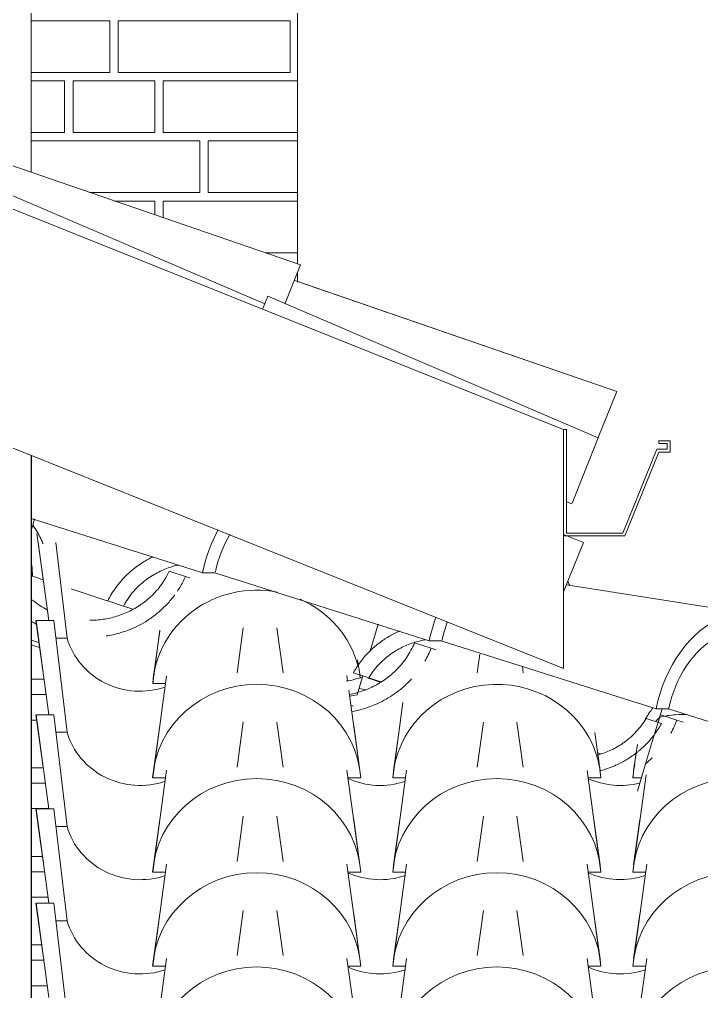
# Model space of a CAD drawing. Header units: millimetres. Extents: x -23755 to 62003, y -3000 to 6760.
# Drawn here: x 42243 to 43012, y 3653 to 4748 of the extents above; entities that cross this region are included whole.
import ezdxf

# ---------------------------------------------------------------- set-up
doc = ezdxf.new("R2010")
doc.units = ezdxf.units.MM
for name, color, linetype, lineweight in [('A-GENM', 13, 'Continuous', 9), ('A-GLAZ-CURT', 52, 'Continuous', 9), ('A-GLAZ-CWMG', 51, 'Continuous', 9), ('A-ROOF-OTLN', 132, 'Continuous', 9), ('A-WALL', 113, 'Continuous', 25)]:
    doc.layers.add(name, color=color, linetype=linetype, lineweight=lineweight)

# ---------------------------------------------------------------- blocks, each defined once
blk = doc.blocks.new('Rectangular Mullion - Caibro-4229768-FACHADA FRONTAL')
at = {"layer": 'A-GLAZ-CWMG'}
for q in [(7844.6, 4167.7), (7844.6, 4103.1)]:
    blk.add_line((7866.9, 4158.8), q, dxfattribs=at)
blk = doc.blocks.new('Rectangular Mullion - Ripa-3920013-FACHADA FRONTAL')
at = {"layer": 'A-GLAZ-CWMG'}
blk.add_line((7244.6, 4048.7), (7253.4, 4046), dxfattribs=at)
blk = doc.blocks.new('Rectangular Mullion - Ripa-3576559-FACHADA FRONTAL')
at = {"layer": 'A-GLAZ-CWMG'}
for p, q in [((7256.4, 3705.4), (7244.6, 3705.4)), ((7258.8, 3688.1), (7244.6, 3688.1)), ((7262.7, 3659.4), (7244.6, 3659.4))]:
    blk.add_line(p, q, dxfattribs=at)
blk = doc.blocks.new('Rectangular Mullion - Ripa-3576560-FACHADA FRONTAL')
at = {"layer": 'A-GLAZ-CWMG'}
for p, q in [((7257.2, 3805.2), (7244.6, 3805.2)), ((7259.6, 3787.9), (7244.6, 3787.9)), ((7263.5, 3759.2), (7244.6, 3759.2))]:
    blk.add_line(p, q, dxfattribs=at)
blk = doc.blocks.new('Rectangular Mullion - Ripa-3576561-FACHADA FRONTAL')
at = {"layer": 'A-GLAZ-CWMG'}
for p, q in [((7258.1, 3905), (7244.6, 3905)), ((7260.5, 3887.7), (7244.6, 3887.7)), ((7264.4, 3859), (7244.6, 3859))]:
    blk.add_line(p, q, dxfattribs=at)
blk = doc.blocks.new('Rectangular Mullion - Ripa-3576562-FACHADA FRONTAL')
at = {"layer": 'A-GLAZ-CWMG'}
for p, q in [((7259, 4004.8), (7244.6, 4004.8)), ((7261.3, 3987.5), (7244.6, 3987.5)), ((7250.9, 3958.8), (7244.6, 3958.8))]:
    blk.add_line(p, q, dxfattribs=at)
blk = doc.blocks.new('Rectangular Mullion - Caibro-4037531-FACHADA FRONTAL')
at = {"layer": 'A-GLAZ-CWMG'}
blk.add_line((7244.6, 4043.5), (7254.2, 4040.6), dxfattribs=at)
blk = doc.blocks.new('CRT_MGN_COZ_Fogão a lenha completo - CRT_MGN_COZ_Fogão a lenha completo-4049417-FACHADA FRONTAL')
at = {"layer": 'A-GENM'}
h = blk.add_hatch(dxfattribs=at)
h.set_pattern_fill('FP_46', color=256, style=0, pattern_type=2)
h.set_pattern_definition([(180, (7394.62, 3604.53), (3e-14, 270.937), [193.675, -9.525]), (180, (7394.62, 3662.73), (3e-14, 270.937), [193.675, -9.525]), (90, (7394.62, 3604.53), (203.2, -1e-14), [58.21, -212.728]), (90, (7200.94, 3604.53), (203.2, -1e-14), [58.21, -212.728]), (180, (7242.22, 3672.26), (3e-14, 270.937), [193.675, -9.525, 92.075, -9.525]), (180, (7242.22, 3730.47), (3e-14, 270.937), [193.675, -9.525, 92.075, -9.525]), (90, (7242.22, 3672.26), (304.8, -2e-14), [58.21, -212.73]), (90, (7048.55, 3672.26), (304.8, -2e-14), [58.21, -212.73]), (90, (7039.02, 3672.26), (304.8, -2e-14), [58.21, -212.73]), (90, (6946.94, 3672.26), (304.8, -2e-14), [58.21, -212.73]), (180, (7293.02, 3740), (3e-14, 270.937), [193.675, -9.525]), (180, (7293.02, 3798.2), (3e-14, 270.937), [193.675, -9.525]), (90, (7293.02, 3740), (203.2, -1e-14), [58.21, -212.728]), (90, (7099.35, 3740), (203.2, -1e-14), [58.21, -212.728]), (180, (7242.22, 3807.73), (3e-14, 270.937), [193.675, -9.525, 92.075, -9.525]), (180, (7242.22, 3865.94), (3e-14, 270.937), [193.675, -9.525, 92.075, -9.525]), (90, (7242.22, 3807.73), (304.8, -2e-14), [58.21, -212.728]), (90, (7048.55, 3807.73), (304.8, -2e-14), [58.21, -212.728]), (90, (7039.02, 3807.73), (304.8, -2e-14), [58.21, -212.728]), (90, (6946.94, 3807.73), (304.8, -2e-14), [58.21, -212.728])])
h.paths.add_polyline_path([(7257.2, 2030), (7544.6, 2030), (7544.6, 2574.7), (7244.6, 2574.7), (7244.6, 2400), (7254.6, 2400), (7254.6, 2030)])
h.paths.add_polyline_path([(7254.2, 4040.6), (7253.4, 4046), (7244.6, 4048.7), (7244.6, 4043.5), (7251.8, 4041.4)])
h.paths.add_polyline_path([(7244.6, 4172.5), (7248.2, 4184.8), (7244.6, 4185.9), (7244.6, 4173)])
h.paths.add_polyline_path([(7544.6, 4452.2), (7544.4, 4462.6), (7541.1, 4453.4), (7544.4, 4452.2)])
h.paths.add_polyline_path([(7544.6, 4472.9), (7544.6, 5160), (7469.6, 5160), (7469.6, 5060), (7344.6, 5060), (7344.6, 5160), (7244.6, 5160), (7244.6, 4575.7), (7395.2, 4524.1), (7544.4, 4472.9)])
at = {"layer": 'A-GENM', "color": 55}
for p, q in [((7244.6, 4575.7), (7244.6, 5160)), ((7544.6, 5160), (7544.6, 4472.9)), ((7544.6, 4463), (7544.6, 4452.2))]:
    blk.add_line(p, q, dxfattribs=at)
blk = doc.blocks.new('COLONIAL BASE - COLONIAL BASE-4236683-FACHADA FRONTAL')
at = {"layer": 'A-GLAZ-CURT'}
for p, q in [((7541.6, 4453.9), (7904.6, 4329.1)), ((7847.8, 4204.5), (7853.9, 4202.4)), ((7854.2, 4203.2), (7854.2, 4203.2))]:
    blk.add_line(p, q, dxfattribs=at)
blk = doc.blocks.new('COLONIAL BASE - COLONIAL BASE-V328-FACHADA FRONTAL')
at = {"layer": 'A-GLAZ-CURT'}
blk.add_line((7184.6, 4596.7), (7548.1, 4471.7), dxfattribs=at)
blk = doc.blocks.new('COLONIAL BASE - COLONIAL BASE-V338-FACHADA FRONTAL')
at = {"layer": 'A-GLAZ-CURT'}
for p, q in [((7541.6, 4453.9), (7904.6, 4329.1)), ((7511.3, 4436.4), (7505.4, 4421.7)), ((7511.3, 4436.4), (7883.6, 4276.7)), ((7883.7, 4277), (7904.6, 4329.1)), ((7854.2, 4203.2), (7883.6, 4276.7)), ((7847.8, 4204.5), (7853.9, 4202.4))]:
    blk.add_line(p, q, dxfattribs=at)
blk = doc.blocks.new('COLONIAL BASE - COLONIAL BASE-V339-FACHADA FRONTAL')
at = {"layer": 'A-GLAZ-CURT'}
for p, q in [((7184.6, 4596.7), (7548.1, 4471.7)), ((7154.8, 4579), (7148.9, 4564.3)), ((7154.8, 4579), (7507.8, 4427.6)), ((7530.9, 4428.6), (7548.1, 4471.7))]:
    blk.add_line(p, q, dxfattribs=at)
blk = doc.blocks.new('COLONIAL BASE - COLONIAL BASE-V347-FACHADA FRONTAL')
at = {"layer": 'A-GLAZ-CURT'}
for p, q in [((7544.6, 4452.9), (7904.6, 4329.1)), ((7847.8, 4204.5), (7853.9, 4202.4)), ((7854.2, 4203.2), (7854.2, 4203.2))]:
    blk.add_line(p, q, dxfattribs=at)
blk = doc.blocks.new('COLONIAL BASE - COLONIAL BASE-V348-FACHADA FRONTAL')
at = {"layer": 'A-GLAZ-CURT'}
for p, q in [((7184.6, 4596.7), (7244.6, 4576)), ((7544.6, 4472.9), (7548.1, 4471.7))]:
    blk.add_line(p, q, dxfattribs=at)
blk = doc.blocks.new('COLONIAL BASE - COLONIAL BASE-V363-FACHADA FRONTAL')
at = {"layer": 'A-GLAZ-CURT'}
for p, q in [((7270.1, 3009.4), (7250.1, 3009.4)), ((7250.1, 3009.4), (7264.4, 2903.2)), ((7250.9, 3001.2), (7258.1, 2950.3)), ((7285.1, 2883.4), (7270.1, 3009.4)), ((7476.6, 2950.3), (7483.7, 3001.2)), ((7381.6, 2832.1), (7397.1, 2947)), ((7600.5, 2947), (7616.1, 2832.1)), ((7273.3, 2883.4), (7285.1, 2883.4)), ((7389.6, 2891.2), (7382.4, 2840.3)), ((7615.2, 2840.3), (7608.1, 2891.2)), ((7395.9, 2832.1), (7381.6, 2832.1)), ((7616.1, 2832.1), (7601.7, 2832.1))]:
    blk.add_line(p, q, dxfattribs=at)
for centre, major_axis, start_param, end_param in [((7367.3, 3016.6), (117.5, 0), 3.205466, 3.30048), ((7498.8, 2824.9), (117.5, 0), 0.063873, 3.077719), ((7367.3, 2905.2), (85.3, 0), 3.411763, 5.051809)]:
    blk.add_ellipse(centre, major_axis=major_axis, ratio=0.957826, start_param=start_param, end_param=end_param, dxfattribs=at)
blk = doc.blocks.new('COLONIAL BASE - COLONIAL BASE-V356-FACHADA FRONTAL')
at = {"layer": 'A-GLAZ-CURT'}
for p, q in [((8062.7, 3001.2), (8069.8, 2950.3)), ((8288.3, 2950.3), (8295.5, 3001.2)), ((8193.3, 2832.1), (8208.9, 2947)), ((8412.3, 2947), (8427.8, 2832.1)), ((8201.3, 2891.2), (8194.2, 2840.3)), ((8427, 2840.3), (8419.8, 2891.2)), ((8207.7, 2832.1), (8193.3, 2832.1)), ((8427.8, 2832.1), (8413.5, 2832.1))]:
    blk.add_line(p, q, dxfattribs=at)
for centre, major_axis, start_param, end_param in [((8310.6, 2824.9), (117.5, 0), 0.063873, 3.077719), ((8179.1, 2905.2), (85.3, 0), 4.271197, 5.051809)]:
    blk.add_ellipse(centre, major_axis=major_axis, ratio=0.957826, start_param=start_param, end_param=end_param, dxfattribs=at)
blk = doc.blocks.new('COLONIAL BASE - COLONIAL BASE-V365-FACHADA FRONTAL')
at = {"layer": 'A-GLAZ-CURT'}
for p, q in [((7521.5, 3956.5), (7528.6, 3905.7)), ((7747.2, 3905.7), (7754.3, 3956.5)), ((7652.1, 3787.5), (7667.7, 3902.4)), ((7871.1, 3902.1), (7886.7, 3787.5)), ((7660.1, 3846.6), (7653, 3795.7)), ((7885.8, 3795.7), (7878.7, 3846.6)), ((7666.5, 3787.5), (7652.1, 3787.5)), ((7886.7, 3787.5), (7872.3, 3787.5))]:
    blk.add_line(p, q, dxfattribs=at)
for centre, major_axis, start_param, end_param in [((7769.4, 3780.3), (117.5, 0), 0.063873, 3.077719), ((7637.9, 3860.6), (85.3, 0), 4.271197, 5.051809)]:
    blk.add_ellipse(centre, major_axis=major_axis, ratio=0.957826, start_param=start_param, end_param=end_param, dxfattribs=at)
blk = doc.blocks.new('COLONIAL BASE - COLONIAL BASE-V366-FACHADA FRONTAL')
at = {"layer": 'A-GLAZ-CURT'}
for p, q in [((7270.1, 4070.9), (7250.1, 4070.9)), ((7250.1, 4070.9), (7264.4, 3964.8)), ((7285.1, 3945), (7270.1, 4070.9)), ((7250.9, 4062.7), (7258.1, 4011.9)), ((7476.6, 4011.9), (7483.7, 4062.7)), ((7600.5, 4008.9), (7601.3, 4003)), ((7381.6, 3893.6), (7397.1, 4008.5)), ((7602.7, 3992.4), (7616.1, 3893.6)), ((7273.3, 3945), (7285.1, 3945)), ((7389.6, 3952.7), (7382.4, 3901.9)), ((7615.2, 3901.9), (7608.1, 3952.7)), ((7395.9, 3893.6), (7381.6, 3893.6)), ((7616.1, 3893.6), (7601.7, 3893.6))]:
    blk.add_line(p, q, dxfattribs=at)
for centre, major_axis, start_param, end_param in [((7367.3, 4078.1), (117.5, 0), 3.205466, 3.30048), ((7498.8, 3886.5), (117.5, 0), 0.063873, 3.077719), ((7367.3, 3966.8), (85.3, 0), 3.411763, 5.051809)]:
    blk.add_ellipse(centre, major_axis=major_axis, ratio=0.957826, start_param=start_param, end_param=end_param, dxfattribs=at)
blk = doc.blocks.new('Colonial cumeeira - hip-4041825-FACHADA FRONTAL')
at = {"layer": 'A-GENM', "color": 55}
for p, q in [((7426.2, 4128.3), (7244.6, 4185.9)), ((7437.8, 4124.6), (7426.2, 4128.3)), ((7437.8, 4124.6), (7451.9, 4124.6)), ((7693.3, 4048), (7451.5, 4124.7)), ((8057, 4078.2), (7847.8, 4111)), ((7693.3, 4048), (7707.5, 4048)), ((7948.9, 3971.3), (7707.8, 4047.8)), ((7948.9, 3971.3), (7963.1, 3971.3)), ((8204.4, 3894.6), (7962.7, 3971.4))]:
    blk.add_line(p, q, dxfattribs=at)
for centre, major_axis, start_param, end_param in [((7519.6, 4117.3), (33.8, 112.5), 1.269405, 1.711533), ((7519.6, 4117.3), (28, 93.4), 1.218171, 1.685988), ((7775.1, 4040.6), (33.8, 112.5), 5.57005, 5.621401), ((8030.7, 3964), (33.8, 112.5), 5.57005, 7.994719), ((7775.1, 4040.6), (33.8, 112.5), 1.476982, 1.711533), ((7775.1, 4040.6), (28, 93.4), 1.470194, 1.688525), ((8030.7, 3964), (28, 93.4), 5.80919, 7.972518)]:
    blk.add_ellipse(centre, major_axis=major_axis, ratio=0.691714, start_param=start_param, end_param=end_param, dxfattribs=at)

msp = doc.modelspace()

# ---------------------------------------------------------------- linework, layer by layer
at = {"layer": 'A-GLAZ-CURT'}
for p, q in [((42260.505, 4185.314), (42258.431, 4178.401)), ((42256.667, 4172.522), (42258.431, 4178.401)), ((42262.967, 4168.843), (42270.097, 4118.008)), ((42264.576, 4158.781), (42276.473, 4070.922)), ((42297.186, 4051.121), (42284.333, 4158.781)), ((42258.122, 4120.688), (42258.08, 4120.702)), ((42270.272, 4116.714), (42258.08, 4120.702)), ((42412.354, 4126.595), (42430.648, 4120.611)), ((42430.648, 4120.611), (42435.391, 4119.059)), ((42342.45, 4093.104), (42301.613, 4106.462)), ((42360.633, 4087.156), (42342.9, 4092.956)), ((42371.338, 4083.654), (42360.633, 4087.156)), ((42638.649, 4036.354), (42647.792, 4066.83)), ((42393.605, 3999.8), (42401.765, 4060.06)), ((42401.603, 4058.867), (42394.473, 4008.032)), ((42533.555, 4062.69), (42540.685, 4011.854)), ((42285.332, 4051.121), (42297.186, 4051.121)), ((42688.863, 4045.739), (42688.829, 4045.75)), ((42688.829, 4045.75), (42707.509, 4039.64)), ((42707.509, 4039.64), (42712.771, 4037.919)), ((42759.21, 4011.854), (42762.125, 4033.035)), ((42627.258, 4008.032), (42624.612, 4026.533)), ((42637.109, 4006.311), (42619.762, 4011.985)), ((42810.214, 4019.633), (42811.274, 4011.854)), ((42407.979, 3999.8), (42393.605, 3999.8)), ((42629.931, 4007.293), (42623.945, 3987.339)), ((42627.988, 4000.817), (42628.091, 4000.06)), ((42630.083, 4007.8), (42630.344, 4008.669)), ((42650.842, 4001.819), (42637.109, 4006.311)), ((42664.194, 3893.646), (42675.673, 3978.422)), ((42617.078, 3975.239), (42620.092, 3974.495)), ((42964.825, 3961.767), (42967.683, 3971.291)), ((42804.144, 3956.536), (42811.274, 3905.7)), ((42949.577, 3960.456), (42966.958, 3954.77)), ((42959.553, 3944.193), (42965.726, 3964.768)), ((42965.726, 3964.768), (42971.502, 3962.878)), ((42971.907, 3962.746), (42984.37, 3958.669)), ((42984.37, 3958.669), (42991.621, 3956.297)), ((42672.192, 3952.713), (42665.061, 3901.878)), ((42897.846, 3901.878), (42891.83, 3944.546)), ((42949.103, 3909.358), (42959.233, 3943.126)), ((42898.683, 3920.746), (42894.458, 3922.128)), ((42894.793, 3922.604), (42895.137, 3920.064)), ((42939.814, 3931.171), (42935.65, 3901.878)), ((42897.855, 3899.991), (42898.714, 3893.646)), ((42949.103, 3909.358), (42939.912, 3878.723)), ((42678.567, 3893.646), (42664.194, 3893.646)), ((42898.714, 3893.646), (42884.341, 3893.646)), ((42934.782, 3787.492), (42949.638, 3897.21)), ((42934.782, 3893.646), (42935.264, 3897.21)), ((42944.389, 3893.646), (42934.782, 3893.646)), ((42942.78, 3846.56), (42935.65, 3795.724)), ((42949.156, 3787.492), (42934.782, 3787.492))]:
    msp.add_line(p, q, dxfattribs=at)
for centre, major_axis, start_param, end_param in [((42510.866, 3992.616), (117.5, 0), 1.37213509, 3.07771944), ((42510.866, 3992.616), (117.5, 0), 0.23852211, 1.14207258), ((42379.36, 4072.919), (85.267, 0), 3.41176259, 5.05180946), ((42510.866, 3992.616), (117.5, 0), 0.1250098, 0.15084583), ((42510.866, 3992.616), (117.5, 0), 0.06387321, 0.0736347), ((42781.454, 3886.462), (117.5, 0), 0.31502706, 3.07771944), ((42649.948, 4072.919), (85.267, 0), 4.42876893, 4.52371631), ((43052.042, 3886.462), (117.5, 0), 2.41821277, 2.46274687), ((42781.454, 3886.462), (117.5, 0), 0.06387321, 0.31502016), ((43052.042, 3886.462), (117.5, 0), 2.94255799, 3.07771944), ((42649.948, 3966.765), (85.267, 0), 4.27119721, 5.05180946), ((42920.536, 3966.765), (85.267, 0), 4.27119721, 4.97251426), ((43052.042, 3780.308), (117.5, 0), 0.06387321, 3.07771944), ((42920.536, 3860.611), (85.267, 0), 4.27119721, 5.05180946)]:
    msp.add_ellipse(centre, major_axis=major_axis, ratio=0.95782629, start_param=start_param, end_param=end_param, dxfattribs=at)
for points, knots in [([(42258.431, 4178.401), (42260.232, 4175.928), (42262.771, 4172.047), (42265.823, 4166.53), (42267.976, 4162.216), (42269.366, 4159.049), (42270.055, 4157.341), (42270.128, 4157.157)], [-1, -1, -1, -1, -0.85, -0.775, -0.7, -0.625, -0.615995826, -0.615995826, -0.615995826, -0.615995826]), ([(42342.9, 4092.956), (42345.716, 4098.402), (42350.369, 4106.003), (42357.498, 4115.013), (42363.352, 4121.21), (42369.374, 4126.818), (42375.738, 4131.815), (42382.222, 4136.28), (42388.265, 4139.82), (42392.135, 4141.81), (42393.771, 4142.604)], [-1, -1, -1, -1, -0.953947368, -0.930921053, -0.907894737, -0.884868421, -0.861842105, -0.838815789, -0.815789474, -0.799060236, -0.799060236, -0.799060236, -0.799060236]), ([(42258.08, 4120.702), (42258.099, 4124.818), (42257.788, 4129.885), (42257.006, 4134.773), (42256.819, 4135.808)], [-1, -1, -1, -1, -0.666666667, -0.576154404, -0.576154404, -0.576154404, -0.576154404]), ([(42422.566, 4133.452), (42418.71, 4132.581), (42412.463, 4130.775), (42403.884, 4127.313), (42396.864, 4123.79), (42391.12, 4120.272), (42386.606, 4117.113), (42383.318, 4114.547), (42380.093, 4111.786), (42375.852, 4107.856), (42370.836, 4102.472), (42365.445, 4095.254), (42362.177, 4089.939), (42360.633, 4087.156)], [-0.282746831, -0.282746831, -0.282746831, -0.282746831, -0.235294118, -0.205882353, -0.176470588, -0.147058824, -0.132352941, -0.117647059, -0.102941176, -0.088235294, -0.058823529, -0.029411765, 0, 0, 0, 0]), ([(42322.7, 4071.164), (42325.193, 4071.161), (42332.701, 4071.42), (42345.351, 4073.235), (42358.013, 4077.072), (42368.027, 4081.496), (42374.184, 4084.852), (42379.005, 4087.935), (42382.6, 4090.426), (42386.126, 4093.116), (42389.536, 4096.016), (42392.865, 4099.134), (42397.228, 4103.566), (42402.334, 4109.608), (42407.697, 4117.637), (42410.874, 4123.521), (42412.354, 4126.595)], [-0.500063598, -0.500063598, -0.500063598, -0.500063598, -0.461538462, -0.384615385, -0.307692308, -0.269230769, -0.230769231, -0.211538462, -0.192307692, -0.173076923, -0.153846154, -0.134615385, -0.115384615, -0.076923077, -0.038461538, 0, 0, 0, 0]), ([(42430.648, 4120.611), (42428.641, 4116.229), (42425.667, 4110.578), (42422.354, 4105.321), (42421.461, 4103.969)], [-1, -1, -1, -1, -0.9519230769, -0.9348253176, -0.9348253176, -0.9348253176, -0.9348253176]), ([(42418.587, 4099.833), (42417.857, 4098.833), (42414.389, 4094.258), (42409.068, 4088.357), (42402.888, 4082.423), (42398.024, 4078.324), (42393.031, 4074.559), (42386.321, 4069.945), (42377.623, 4065.032), (42367.074, 4060.267), (42354.906, 4056.161), (42346.291, 4054.256), (42341.268, 4053.462)], [-0.917032353, -0.917032353, -0.917032353, -0.917032353, -0.903846154, -0.855769231, -0.831730769, -0.807692308, -0.783653846, -0.759615385, -0.711538462, -0.663461538, -0.615384615, -0.547654662, -0.547654662, -0.547654662, -0.547654662]), ([(42256.63, 4095.06), (42257.493, 4094.341), (42260.83, 4091.654), (42266.793, 4087.425), (42272.103, 4084.347), (42274.79, 4082.945)], [-0.872797043, -0.872797043, -0.872797043, -0.872797043, -0.855769231, -0.807692308, -0.760363386, -0.760363386, -0.760363386, -0.760363386]), ([(42262.551, 4066.792), (42261.268, 4067.481), (42259.276, 4068.595), (42257.309, 4069.766), (42256.603, 4070.196)], [-0.1739760993, -0.1739760993, -0.1739760993, -0.1739760993, -0.1538461538, -0.1424947321, -0.1424947321, -0.1424947321, -0.1424947321]), ([(42619.762, 4011.985), (42622.353, 4016.554), (42626.549, 4022.967), (42632.732, 4030.639), (42637.756, 4035.952), (42642.147, 4040.013), (42645.698, 4043.043), (42649.326, 4045.918), (42653.991, 4049.229), (42659.673, 4052.802), (42665.431, 4055.968), (42669.488, 4057.871), (42671.589, 4058.791), (42671.735, 4058.854)], [-1, -1, -1, -1, -0.958333333, -0.9375, -0.916666667, -0.895833333, -0.885416667, -0.875, -0.854166667, -0.833333333, -0.8125, -0.791666667, -0.790115777, -0.790115777, -0.790115777, -0.790115777]), ([(42615.638, 3987.644), (42619.925, 3988.474), (42628.934, 3990.799), (42640.207, 3995.406), (42649.381, 4000.447), (42656.092, 4004.859), (42662.62, 4009.958), (42667.819, 4014.763), (42671.764, 4018.978), (42675.629, 4023.434), (42680.123, 4029.415), (42684.812, 4037.205), (42687.558, 4042.831), (42688.829, 4045.75)], [-0.738749497, -0.738749497, -0.738749497, -0.738749497, -0.625, -0.5, -0.4375, -0.375, -0.3125, -0.25, -0.21875, -0.1875, -0.125, -0.0625, 0, 0, 0, 0]), ([(42701.735, 4049.244), (42697.568, 4048.584), (42690.975, 4047.096), (42681.994, 4044.021), (42674.85, 4040.894), (42668.978, 4037.706), (42664.347, 4034.807), (42660.96, 4032.43), (42657.627, 4029.856), (42653.229, 4026.175), (42647.989, 4021.081), (42642.285, 4014.158), (42638.779, 4009.015), (42637.109, 4006.311)], [-0.304106616, -0.304106616, -0.304106616, -0.304106616, -0.25, -0.21875, -0.1875, -0.15625, -0.140625, -0.125, -0.109375, -0.09375, -0.0625, -0.03125, 0, 0, 0, 0]), ([(42685.433, 4005.069), (42684.853, 4004.438), (42682.908, 4002.369), (42679.477, 3999.013), (42675.107, 3995.142), (42669.206, 3990.332), (42661.503, 3985.024), (42652.088, 3979.635), (42640.534, 3974.354), (42629.287, 3970.615), (42621.268, 3968.795), (42618.451, 3968.255)], [-0.77185857, -0.77185857, -0.77185857, -0.77185857, -0.756944444, -0.722222222, -0.6875, -0.652777778, -0.583333333, -0.513888889, -0.444444444, -0.333333333, -0.273089035, -0.273089035, -0.273089035, -0.273089035]), ([(42650.823, 4001.424), (42648.028, 4002.115), (42643.066, 4003.573), (42638.115, 4005.436), (42635.962, 4006.325)], [-0.723631817, -0.723631817, -0.723631817, -0.723631817, -0.666666667, -0.622640596, -0.622640596, -0.622640596, -0.622640596]), ([(42957.398, 3972.431), (42955.919, 3970.644), (42953.006, 3966.772), (42950.274, 3962.298), (42948.92, 3959.765), (42948.804, 3959.546)], [-0.297527652, -0.297527652, -0.297527652, -0.297527652, -0.25, -0.2, -0.195286711, -0.195286711, -0.195286711, -0.195286711]), ([(42996.724, 3964.707), (42992.176, 3965.067), (42981.606, 3965.149), (42970.919, 3963.354), (42964.825, 3961.767)], [-0.196937749, -0.196937749, -0.196937749, -0.196937749, -0.111111111, 0, 0, 0, 0]), ([(42894.457, 3919.212), (42895.407, 3919.467), (42898.778, 3920.425), (42904.562, 3922.415), (42911.737, 3925.571), (42917.633, 3928.788), (42922.283, 3931.714), (42925.682, 3934.112), (42929.027, 3936.709), (42933.439, 3940.423), (42938.692, 3945.562), (42944.403, 3952.543), (42947.908, 3957.729), (42949.577, 3960.456)], [-0.262260419, -0.262260419, -0.262260419, -0.262260419, -0.25, -0.21875, -0.1875, -0.15625, -0.140625, -0.125, -0.109375, -0.09375, -0.0625, -0.03125, 0, 0, 0, 0]), ([(42966.958, 3954.77), (42964.369, 3950.17), (42960.173, 3943.712), (42953.981, 3935.985), (42948.946, 3930.631), (42944.542, 3926.539), (42940.981, 3923.486), (42937.342, 3920.589), (42932.66, 3917.253), (42926.958, 3913.652), (42921.178, 3910.462), (42915.942, 3907.997), (42912.669, 3906.615), (42911.357, 3906.09)], [-1, -1, -1, -1, -0.958333333, -0.9375, -0.916666667, -0.895833333, -0.885416667, -0.875, -0.854166667, -0.833333333, -0.8125, -0.791666667, -0.777777778, -0.777777778, -0.777777778, -0.777777778]), ([(42911.356, 3906.089), (42910.7, 3905.827), (42908.073, 3904.804), (42903.445, 3903.216), (42899.347, 3902.055), (42897.242, 3901.517), (42897.124, 3901.487)], [-0.7777743216, -0.7777743216, -0.7777743216, -0.7777743216, -0.7708333333, -0.75, -0.7291666667, -0.7279264764, -0.7279264764, -0.7279264764, -0.7279264764])]:
    msp.add_open_spline(points, degree=3, knots=knots, dxfattribs=at)
for points in [[(42707.509, 4039.64), (42705.391, 4034.585), (42703.025, 4029.79), (42700.385, 4025.246)], [(42611.651, 4002.51), (42617.725, 4003.479), (42623.809, 4005.083), (42629.931, 4007.293)], [(42623.945, 3987.339), (42621.165, 3986.649), (42618.391, 3986.061), (42615.624, 3985.577)], [(42984.37, 3958.669), (42982.43, 3953.601), (42980.217, 3948.763), (42977.704, 3944.133)], [(42956.536, 3916.081), (42954.131, 3913.707), (42951.657, 3911.466), (42949.103, 3909.358)]]:
    msp.add_open_spline(points, degree=3, dxfattribs=at)
at = {"layer": 'A-ROOF-OTLN'}
for p, q in [((42856.667, 4016.904), (36796.667, 6440.904)), ((39038.861, 5813.285), (42571.984, 4400.036)), ((42571.984, 4400.036), (42856.667, 4286.163)), ((42856.667, 4286.163), (42856.667, 4016.904)), ((42859.842, 4286.163), (42856.667, 4286.163)), ((42859.842, 4169.425), (42859.842, 4286.163)), ((42976.667, 4273.463), (42963.967, 4273.463)), ((42963.967, 4273.463), (42963.967, 4270.288)), ((42976.667, 4260.763), (42976.667, 4273.463)), ((42961.605, 4263.938), (42923.505, 4169.425)), ((42925.867, 4166.25), (42963.967, 4260.763)), ((42973.492, 4263.938), (42961.605, 4263.938)), ((42963.967, 4270.288), (42973.492, 4270.288)), ((42963.967, 4260.763), (42976.667, 4260.763)), ((42973.492, 4270.288), (42973.492, 4263.938)), ((42856.667, 4166.25), (42925.867, 4166.25)), ((42923.505, 4169.425), (42859.842, 4169.425))]:
    msp.add_line(p, q, dxfattribs=at)
at = {"layer": 'A-WALL'}
msp.add_line((42256.667, 4256.904), (42256.667, 2963.522), dxfattribs=at)

# ---------------------------------------------------------------- block references
at = {"layer": 'A-GENM', "color": 55}
msp.add_blockref('CRT_MGN_COZ_Fogão a lenha completo - CRT_MGN_COZ_Fogão a lenha completo-4049417-FACHADA FRONTAL', (35012.047, 0), dxfattribs=at)
at = {"layer": 'A-GENM', "color": 7}
msp.add_blockref('Colonial cumeeira - hip-4041825-FACHADA FRONTAL', (35012.047, 0), dxfattribs=at)
at = {"layer": 'A-GLAZ-CURT'}
for name, p in [('COLONIAL BASE - COLONIAL BASE-V339-FACHADA FRONTAL', (35012.047, 0)), ('COLONIAL BASE - COLONIAL BASE-V328-FACHADA FRONTAL', (35012.047, 0)), ('COLONIAL BASE - COLONIAL BASE-V328-FACHADA FRONTAL', (35012.047, 0)), ('COLONIAL BASE - COLONIAL BASE-V328-FACHADA FRONTAL', (35012.047, 0)), ('COLONIAL BASE - COLONIAL BASE-V328-FACHADA FRONTAL', (35012.047, 0)), ('COLONIAL BASE - COLONIAL BASE-V328-FACHADA FRONTAL', (35012.047, 0)), ('COLONIAL BASE - COLONIAL BASE-V328-FACHADA FRONTAL', (35012.047, 0)), ('COLONIAL BASE - COLONIAL BASE-V328-FACHADA FRONTAL', (35012.047, 0)), ('COLONIAL BASE - COLONIAL BASE-V328-FACHADA FRONTAL', (35012.047, 0)), ('COLONIAL BASE - COLONIAL BASE-V328-FACHADA FRONTAL', (35012.047, 0)), ('COLONIAL BASE - COLONIAL BASE-V328-FACHADA FRONTAL', (35012.047, 0)), ('COLONIAL BASE - COLONIAL BASE-V328-FACHADA FRONTAL', (35012.047, 0)), ('COLONIAL BASE - COLONIAL BASE-V328-FACHADA FRONTAL', (35012.047, 0)), ('COLONIAL BASE - COLONIAL BASE-V328-FACHADA FRONTAL', (35012.047, 0)), ('COLONIAL BASE - COLONIAL BASE-V328-FACHADA FRONTAL', (35012.047, 0)), ('COLONIAL BASE - COLONIAL BASE-V328-FACHADA FRONTAL', (35012.047, 0)), ('COLONIAL BASE - COLONIAL BASE-V328-FACHADA FRONTAL', (35012.047, 0)), ('COLONIAL BASE - COLONIAL BASE-V328-FACHADA FRONTAL', (35012.047, 0)), ('COLONIAL BASE - COLONIAL BASE-V328-FACHADA FRONTAL', (35012.047, 0)), ('COLONIAL BASE - COLONIAL BASE-V328-FACHADA FRONTAL', (35012.047, 0)), ('COLONIAL BASE - COLONIAL BASE-V328-FACHADA FRONTAL', (35012.047, 0)), ('COLONIAL BASE - COLONIAL BASE-V328-FACHADA FRONTAL', (35012.047, 0)), ('COLONIAL BASE - COLONIAL BASE-V328-FACHADA FRONTAL', (35012.047, 0)), ('COLONIAL BASE - COLONIAL BASE-V328-FACHADA FRONTAL', (35012.047, 0)), ('COLONIAL BASE - COLONIAL BASE-V328-FACHADA FRONTAL', (35012.047, 0)), ('COLONIAL BASE - COLONIAL BASE-V328-FACHADA FRONTAL', (35012.047, 0)), ('COLONIAL BASE - COLONIAL BASE-V328-FACHADA FRONTAL', (35012.047, 0)), ('COLONIAL BASE - COLONIAL BASE-V328-FACHADA FRONTAL', (35012.047, 0)), ('COLONIAL BASE - COLONIAL BASE-V328-FACHADA FRONTAL', (35012.047, 0)), ('COLONIAL BASE - COLONIAL BASE-V328-FACHADA FRONTAL', (35012.047, 0)), ('COLONIAL BASE - COLONIAL BASE-V328-FACHADA FRONTAL', (35012.047, 0)), ('COLONIAL BASE - COLONIAL BASE-V328-FACHADA FRONTAL', (35012.047, 0)), ('COLONIAL BASE - COLONIAL BASE-V328-FACHADA FRONTAL', (35012.047, 0)), ('COLONIAL BASE - COLONIAL BASE-V328-FACHADA FRONTAL', (35012.047, 0)), ('COLONIAL BASE - COLONIAL BASE-V328-FACHADA FRONTAL', (35012.047, 0)), ('COLONIAL BASE - COLONIAL BASE-V328-FACHADA FRONTAL', (35012.047, 0)), ('COLONIAL BASE - COLONIAL BASE-V328-FACHADA FRONTAL', (35012.047, 0)), ('COLONIAL BASE - COLONIAL BASE-V328-FACHADA FRONTAL', (35012.047, 0)), ('COLONIAL BASE - COLONIAL BASE-V328-FACHADA FRONTAL', (35012.047, 0)), ('COLONIAL BASE - COLONIAL BASE-V328-FACHADA FRONTAL', (35012.047, 0)), ('COLONIAL BASE - COLONIAL BASE-V328-FACHADA FRONTAL', (35012.047, 0)), ('COLONIAL BASE - COLONIAL BASE-V328-FACHADA FRONTAL', (35012.047, 0)), ('COLONIAL BASE - COLONIAL BASE-V328-FACHADA FRONTAL', (35012.047, 0)), ('COLONIAL BASE - COLONIAL BASE-V328-FACHADA FRONTAL', (35012.047, 0)), ('COLONIAL BASE - COLONIAL BASE-V328-FACHADA FRONTAL', (35012.047, 0)), ('COLONIAL BASE - COLONIAL BASE-V328-FACHADA FRONTAL', (35012.047, 0)), ('COLONIAL BASE - COLONIAL BASE-V328-FACHADA FRONTAL', (35012.047, 0)), ('COLONIAL BASE - COLONIAL BASE-V328-FACHADA FRONTAL', (35012.047, 0)), ('COLONIAL BASE - COLONIAL BASE-V328-FACHADA FRONTAL', (35012.047, 0)), ('COLONIAL BASE - COLONIAL BASE-V348-FACHADA FRONTAL', (35012.047, 0)), ('COLONIAL BASE - COLONIAL BASE-V348-FACHADA FRONTAL', (35012.047, 0)), ('COLONIAL BASE - COLONIAL BASE-V348-FACHADA FRONTAL', (35012.047, 0)), ('COLONIAL BASE - COLONIAL BASE-V348-FACHADA FRONTAL', (35012.047, 0)), ('COLONIAL BASE - COLONIAL BASE-V348-FACHADA FRONTAL', (35012.047, 0)), ('COLONIAL BASE - COLONIAL BASE-V348-FACHADA FRONTAL', (35012.047, 0)), ('COLONIAL BASE - COLONIAL BASE-V348-FACHADA FRONTAL', (35012.047, 0)), ('COLONIAL BASE - COLONIAL BASE-V348-FACHADA FRONTAL', (35012.047, 0)), ('COLONIAL BASE - COLONIAL BASE-V348-FACHADA FRONTAL', (35012.047, 0)), ('COLONIAL BASE - COLONIAL BASE-V348-FACHADA FRONTAL', (35012.047, 0)), ('COLONIAL BASE - COLONIAL BASE-V348-FACHADA FRONTAL', (35012.047, 0)), ('COLONIAL BASE - COLONIAL BASE-V348-FACHADA FRONTAL', (35012.047, 0)), ('COLONIAL BASE - COLONIAL BASE-V338-FACHADA FRONTAL', (35012.047, 0)), ('COLONIAL BASE - COLONIAL BASE-4236683-FACHADA FRONTAL', (35012.047, 0)), ('COLONIAL BASE - COLONIAL BASE-4236683-FACHADA FRONTAL', (35012.047, 0)), ('COLONIAL BASE - COLONIAL BASE-4236683-FACHADA FRONTAL', (35012.047, 0)), ('COLONIAL BASE - COLONIAL BASE-4236683-FACHADA FRONTAL', (35012.047, 0)), ('COLONIAL BASE - COLONIAL BASE-4236683-FACHADA FRONTAL', (35012.047, 0)), ('COLONIAL BASE - COLONIAL BASE-4236683-FACHADA FRONTAL', (35012.047, 0)), ('COLONIAL BASE - COLONIAL BASE-4236683-FACHADA FRONTAL', (35012.047, 0)), ('COLONIAL BASE - COLONIAL BASE-4236683-FACHADA FRONTAL', (35012.047, 0)), ('COLONIAL BASE - COLONIAL BASE-4236683-FACHADA FRONTAL', (35012.047, 0)), ('COLONIAL BASE - COLONIAL BASE-4236683-FACHADA FRONTAL', (35012.047, 0)), ('COLONIAL BASE - COLONIAL BASE-4236683-FACHADA FRONTAL', (35012.047, 0)), ('COLONIAL BASE - COLONIAL BASE-4236683-FACHADA FRONTAL', (35012.047, 0)), ('COLONIAL BASE - COLONIAL BASE-4236683-FACHADA FRONTAL', (35012.047, 0)), ('COLONIAL BASE - COLONIAL BASE-4236683-FACHADA FRONTAL', (35012.047, 0)), ('COLONIAL BASE - COLONIAL BASE-4236683-FACHADA FRONTAL', (35012.047, 0)), ('COLONIAL BASE - COLONIAL BASE-4236683-FACHADA FRONTAL', (35012.047, 0)), ('COLONIAL BASE - COLONIAL BASE-4236683-FACHADA FRONTAL', (35012.047, 0)), ('COLONIAL BASE - COLONIAL BASE-4236683-FACHADA FRONTAL', (35012.047, 0)), ('COLONIAL BASE - COLONIAL BASE-4236683-FACHADA FRONTAL', (35012.047, 0)), ('COLONIAL BASE - COLONIAL BASE-4236683-FACHADA FRONTAL', (35012.047, 0)), ('COLONIAL BASE - COLONIAL BASE-4236683-FACHADA FRONTAL', (35012.047, 0)), ('COLONIAL BASE - COLONIAL BASE-4236683-FACHADA FRONTAL', (35012.047, 0)), ('COLONIAL BASE - COLONIAL BASE-4236683-FACHADA FRONTAL', (35012.047, 0)), ('COLONIAL BASE - COLONIAL BASE-4236683-FACHADA FRONTAL', (35012.047, 0)), ('COLONIAL BASE - COLONIAL BASE-4236683-FACHADA FRONTAL', (35012.047, 0)), ('COLONIAL BASE - COLONIAL BASE-4236683-FACHADA FRONTAL', (35012.047, 0)), ('COLONIAL BASE - COLONIAL BASE-4236683-FACHADA FRONTAL', (35012.047, 0)), ('COLONIAL BASE - COLONIAL BASE-4236683-FACHADA FRONTAL', (35012.047, 0)), ('COLONIAL BASE - COLONIAL BASE-4236683-FACHADA FRONTAL', (35012.047, 0)), ('COLONIAL BASE - COLONIAL BASE-4236683-FACHADA FRONTAL', (35012.047, 0)), ('COLONIAL BASE - COLONIAL BASE-4236683-FACHADA FRONTAL', (35012.047, 0)), ('COLONIAL BASE - COLONIAL BASE-4236683-FACHADA FRONTAL', (35012.047, 0)), ('COLONIAL BASE - COLONIAL BASE-4236683-FACHADA FRONTAL', (35012.047, 0)), ('COLONIAL BASE - COLONIAL BASE-4236683-FACHADA FRONTAL', (35012.047, 0)), ('COLONIAL BASE - COLONIAL BASE-4236683-FACHADA FRONTAL', (35012.047, 0)), ('COLONIAL BASE - COLONIAL BASE-4236683-FACHADA FRONTAL', (35012.047, 0)), ('COLONIAL BASE - COLONIAL BASE-4236683-FACHADA FRONTAL', (35012.047, 0)), ('COLONIAL BASE - COLONIAL BASE-4236683-FACHADA FRONTAL', (35012.047, 0)), ('COLONIAL BASE - COLONIAL BASE-4236683-FACHADA FRONTAL', (35012.047, 0)), ('COLONIAL BASE - COLONIAL BASE-4236683-FACHADA FRONTAL', (35012.047, 0)), ('COLONIAL BASE - COLONIAL BASE-4236683-FACHADA FRONTAL', (35012.047, 0)), ('COLONIAL BASE - COLONIAL BASE-4236683-FACHADA FRONTAL', (35012.047, 0)), ('COLONIAL BASE - COLONIAL BASE-4236683-FACHADA FRONTAL', (35012.047, 0)), ('COLONIAL BASE - COLONIAL BASE-4236683-FACHADA FRONTAL', (35012.047, 0)), ('COLONIAL BASE - COLONIAL BASE-4236683-FACHADA FRONTAL', (35012.047, 0)), ('COLONIAL BASE - COLONIAL BASE-4236683-FACHADA FRONTAL', (35012.047, 0)), ('COLONIAL BASE - COLONIAL BASE-4236683-FACHADA FRONTAL', (35012.047, 0)), ('COLONIAL BASE - COLONIAL BASE-4236683-FACHADA FRONTAL', (35012.047, 0)), ('COLONIAL BASE - COLONIAL BASE-V347-FACHADA FRONTAL', (35012.047, 0)), ('COLONIAL BASE - COLONIAL BASE-V347-FACHADA FRONTAL', (35012.047, 0)), ('COLONIAL BASE - COLONIAL BASE-V347-FACHADA FRONTAL', (35012.047, 0)), ('COLONIAL BASE - COLONIAL BASE-V347-FACHADA FRONTAL', (35012.047, 0)), ('COLONIAL BASE - COLONIAL BASE-V347-FACHADA FRONTAL', (35012.047, 0)), ('COLONIAL BASE - COLONIAL BASE-V347-FACHADA FRONTAL', (35012.047, 0)), ('COLONIAL BASE - COLONIAL BASE-V347-FACHADA FRONTAL', (35012.047, 0)), ('COLONIAL BASE - COLONIAL BASE-V347-FACHADA FRONTAL', (35012.047, 0)), ('COLONIAL BASE - COLONIAL BASE-V347-FACHADA FRONTAL', (35012.047, 0)), ('COLONIAL BASE - COLONIAL BASE-V347-FACHADA FRONTAL', (35012.047, 0)), ('COLONIAL BASE - COLONIAL BASE-V347-FACHADA FRONTAL', (35012.047, 0)), ('COLONIAL BASE - COLONIAL BASE-V347-FACHADA FRONTAL', (35012.047, 0)), ('COLONIAL BASE - COLONIAL BASE-V366-FACHADA FRONTAL', (35012.047, 0)), ('COLONIAL BASE - COLONIAL BASE-V363-FACHADA FRONTAL', (35012.047, 955.385)), ('COLONIAL BASE - COLONIAL BASE-V365-FACHADA FRONTAL', (35012.047, 0)), ('COLONIAL BASE - COLONIAL BASE-V363-FACHADA FRONTAL', (35012.047, 849.231)), ('COLONIAL BASE - COLONIAL BASE-V356-FACHADA FRONTAL', (34470.871, 849.231)), ('COLONIAL BASE - COLONIAL BASE-V356-FACHADA FRONTAL', (34741.459, 849.231)), ('COLONIAL BASE - COLONIAL BASE-V363-FACHADA FRONTAL', (35012.047, 743.077)), ('COLONIAL BASE - COLONIAL BASE-V356-FACHADA FRONTAL', (34470.871, 743.077)), ('COLONIAL BASE - COLONIAL BASE-V356-FACHADA FRONTAL', (34741.459, 743.077))]:
    msp.add_blockref(name, p, dxfattribs=at)
at = {"layer": 'A-GLAZ-CWMG'}
for name in ['Rectangular Mullion - Caibro-4229768-FACHADA FRONTAL', 'Rectangular Mullion - Ripa-3920013-FACHADA FRONTAL', 'Rectangular Mullion - Caibro-4037531-FACHADA FRONTAL', 'Rectangular Mullion - Ripa-3576562-FACHADA FRONTAL', 'Rectangular Mullion - Ripa-3576561-FACHADA FRONTAL', 'Rectangular Mullion - Ripa-3576560-FACHADA FRONTAL', 'Rectangular Mullion - Ripa-3576559-FACHADA FRONTAL']:
    msp.add_blockref(name, (35012.047, 0), dxfattribs=at)

doc.saveas('drawing.dxf')
